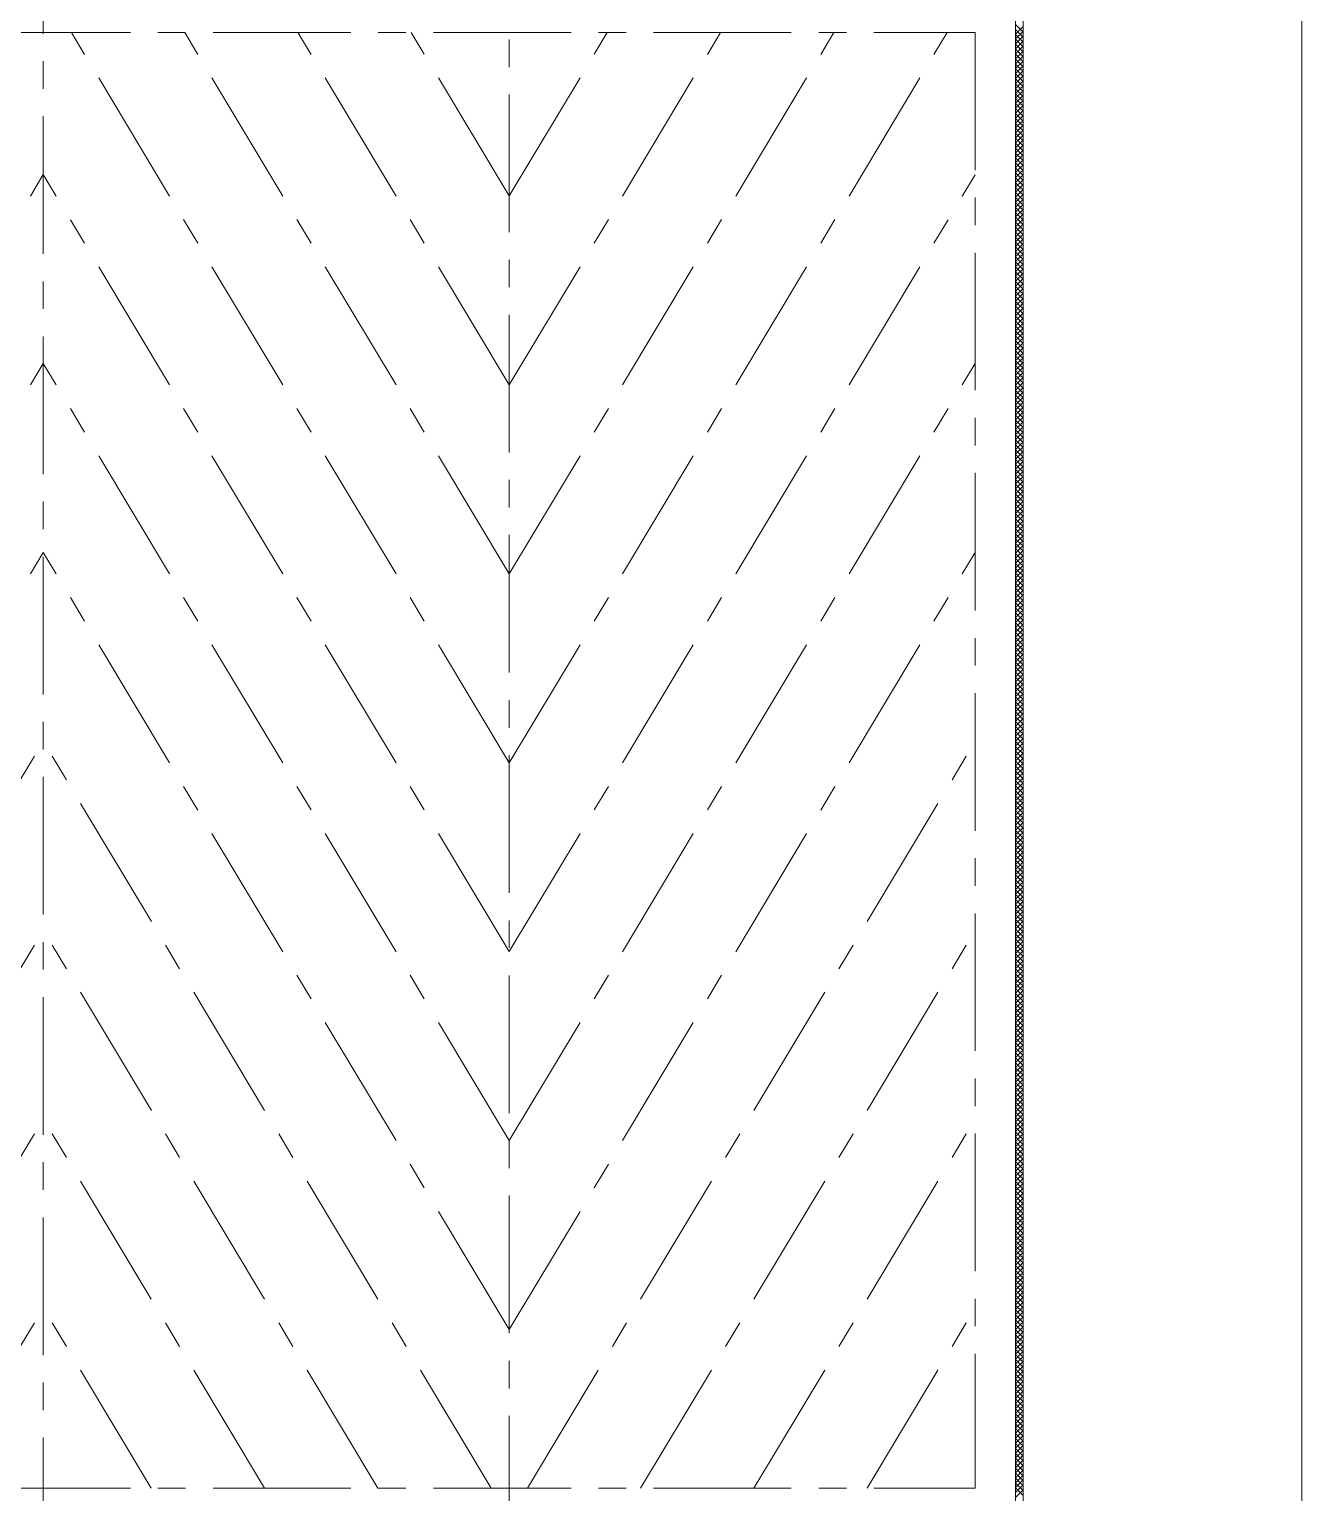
# Model space of a CAD drawing. Header units: millimetres. Extents: x 3251 to 3845, y 1091 to 1511.
# Drawn here: x 3464.33 to 3487.43, y 1156.91 to 1183.49 of the extents above; entities that cross this region are included whole.
import ezdxf

# ---------------------------------------------------------------- set-up
doc = ezdxf.new("R2010")
doc.units = ezdxf.units.MM
doc.linetypes.add('CENTERX2', pattern=[4, 2.5, -0.5, 0.5, -0.5])
for name, color, linetype, lineweight, true_color in [('1', 1, 'Continuous', 18, 0xff0000), ('2', 2, 'Continuous', 18, 0xffff00), ('3', 3, 'CENTERX2', 18, 0x00ff00)]:
    doc.layers.add(name, color=color, linetype=linetype, lineweight=lineweight, true_color=true_color)

msp = doc.modelspace()

# ---------------------------------------------------------------- linework, layer by layer
at = {"layer": '1'}
for p, q in [((3487.43212, 1202.93882), (3487.43212, 1137.68806)), ((3482.37643, 1194.03322), (3482.37643, 1146.59366)), ((3482.23804, 1184.67986), (3482.23804, 1155.94702))]:
    msp.add_line(p, q, dxfattribs=at)
at = {"layer": '2'}
for p, q in [((3482.37643, 1183.44289), (3482.23804, 1183.58128)), ((3482.23804, 1183.4078), (3482.37643, 1183.54619)), ((3482.37643, 1183.35308), (3482.23804, 1183.49147)), ((3482.23804, 1183.318), (3482.37643, 1183.45639)), ((3482.37643, 1183.26328), (3482.23804, 1183.40167)), ((3482.23804, 1183.2282), (3482.37643, 1183.36659)), ((3482.37643, 1183.17348), (3482.23804, 1183.31187)), ((3482.23804, 1183.13839), (3482.37643, 1183.27678)), ((3482.37643, 1183.08368), (3482.23804, 1183.22207)), ((3482.23804, 1183.04859), (3482.37643, 1183.18698)), ((3482.37643, 1182.99387), (3482.23804, 1183.13226)), ((3482.23804, 1182.95879), (3482.37643, 1183.09718)), ((3482.37643, 1182.90407), (3482.23804, 1183.04246)), ((3482.23804, 1182.86899), (3482.37643, 1183.00738)), ((3482.37643, 1182.81427), (3482.23804, 1182.95266)), ((3482.23804, 1182.77918), (3482.37643, 1182.91757)), ((3482.37643, 1182.72447), (3482.23804, 1182.86286)), ((3482.23804, 1182.68938), (3482.37643, 1182.82777)), ((3482.37643, 1182.63466), (3482.23804, 1182.77305)), ((3482.23804, 1182.59958), (3482.37643, 1182.73797)), ((3482.37643, 1182.54486), (3482.23804, 1182.68325)), ((3482.23804, 1182.50978), (3482.37643, 1182.64817)), ((3482.37643, 1182.45506), (3482.23804, 1182.59345)), ((3482.23804, 1182.41997), (3482.37643, 1182.55836)), ((3482.37643, 1182.36526), (3482.23804, 1182.50364)), ((3482.23804, 1182.33017), (3482.37643, 1182.46856)), ((3482.37643, 1182.27545), (3482.23804, 1182.41384)), ((3482.23804, 1182.24037), (3482.37643, 1182.37876)), ((3482.37643, 1182.18565), (3482.23804, 1182.32404)), ((3482.23804, 1182.15057), (3482.37643, 1182.28896)), ((3482.37643, 1182.09585), (3482.23804, 1182.23424)), ((3482.23804, 1182.06076), (3482.37643, 1182.19915)), ((3482.37643, 1182.00605), (3482.23804, 1182.14443)), ((3482.23804, 1181.97096), (3482.37643, 1182.10935)), ((3482.37643, 1181.91624), (3482.23804, 1182.05463)), ((3482.23804, 1181.88116), (3482.37643, 1182.01955)), ((3482.37643, 1181.82644), (3482.23804, 1181.96483)), ((3482.23804, 1181.79136), (3482.37643, 1181.92975)), ((3482.37643, 1181.73664), (3482.23804, 1181.87503)), ((3482.23804, 1181.70155), (3482.37643, 1181.83994)), ((3482.37643, 1181.64683), (3482.23804, 1181.78522)), ((3482.23804, 1181.61175), (3482.37643, 1181.75014)), ((3482.37643, 1181.55703), (3482.23804, 1181.69542)), ((3482.23804, 1181.52195), (3482.37643, 1181.66034)), ((3482.37643, 1181.46723), (3482.23804, 1181.60562)), ((3482.23804, 1181.43215), (3482.37643, 1181.57054)), ((3482.37643, 1181.37743), (3482.23804, 1181.51582)), ((3482.23804, 1181.34234), (3482.37643, 1181.48073)), ((3482.37643, 1181.28762), (3482.23804, 1181.42601)), ((3482.23804, 1181.25254), (3482.37643, 1181.39093)), ((3482.37643, 1181.19782), (3482.23804, 1181.33621)), ((3482.23804, 1181.16274), (3482.37643, 1181.30113)), ((3482.37643, 1181.10802), (3482.23804, 1181.24641)), ((3482.23804, 1181.07294), (3482.37643, 1181.21133)), ((3482.37643, 1181.01822), (3482.23804, 1181.15661)), ((3482.23804, 1180.98313), (3482.37643, 1181.12152)), ((3482.37643, 1180.92841), (3482.23804, 1181.0668)), ((3482.23804, 1180.89333), (3482.37643, 1181.03172)), ((3482.37643, 1180.83861), (3482.23804, 1180.977)), ((3482.23804, 1180.80353), (3482.37643, 1180.94192)), ((3482.37643, 1180.74881), (3482.23804, 1180.8872)), ((3482.23804, 1180.71373), (3482.37643, 1180.85212)), ((3482.37643, 1180.65901), (3482.23804, 1180.7974)), ((3482.23804, 1180.62392), (3482.37643, 1180.76231)), ((3482.37643, 1180.5692), (3482.23804, 1180.70759)), ((3482.23804, 1180.53412), (3482.37643, 1180.67251)), ((3482.37643, 1180.4794), (3482.23804, 1180.61779)), ((3482.23804, 1180.44432), (3482.37643, 1180.58271)), ((3482.37643, 1180.3896), (3482.23804, 1180.52799)), ((3482.23804, 1180.35452), (3482.37643, 1180.49291)), ((3482.37643, 1180.2998), (3482.23804, 1180.43819)), ((3482.23804, 1180.26471), (3482.37643, 1180.4031)), ((3482.37643, 1180.20999), (3482.23804, 1180.34838)), ((3482.23804, 1180.17491), (3482.37643, 1180.3133)), ((3482.37643, 1180.12019), (3482.23804, 1180.25858)), ((3482.23804, 1180.08511), (3482.37643, 1180.2235)), ((3482.37643, 1180.03039), (3482.23804, 1180.16878)), ((3482.23804, 1179.99531), (3482.37643, 1180.13369)), ((3482.37643, 1179.94059), (3482.23804, 1180.07898)), ((3482.23804, 1179.9055), (3482.37643, 1180.04389)), ((3482.37643, 1179.85078), (3482.23804, 1179.98917)), ((3482.23804, 1179.8157), (3482.37643, 1179.95409)), ((3482.37643, 1179.76098), (3482.23804, 1179.89937)), ((3482.23804, 1179.7259), (3482.37643, 1179.86429)), ((3482.37643, 1179.67118), (3482.23804, 1179.80957)), ((3482.23804, 1179.63609), (3482.37643, 1179.77448)), ((3482.37643, 1179.58138), (3482.23804, 1179.71977)), ((3482.23804, 1179.54629), (3482.37643, 1179.68468)), ((3482.37643, 1179.49157), (3482.23804, 1179.62996)), ((3482.23804, 1179.45649), (3482.37643, 1179.59488)), ((3482.37643, 1179.40177), (3482.23804, 1179.54016)), ((3482.23804, 1179.36669), (3482.37643, 1179.50508)), ((3482.37643, 1179.31197), (3482.23804, 1179.45036)), ((3482.23804, 1179.27688), (3482.37643, 1179.41527)), ((3482.37643, 1179.22217), (3482.23804, 1179.36056)), ((3482.23804, 1179.18708), (3482.37643, 1179.32547)), ((3482.37643, 1179.13236), (3482.23804, 1179.27075)), ((3482.23804, 1179.09728), (3482.37643, 1179.23567)), ((3482.37643, 1179.04256), (3482.23804, 1179.18095)), ((3482.23804, 1179.00748), (3482.37643, 1179.14587)), ((3482.37643, 1178.95276), (3482.23804, 1179.09115)), ((3482.23804, 1178.91767), (3482.37643, 1179.05606)), ((3482.37643, 1178.86296), (3482.23804, 1179.00135)), ((3482.23804, 1178.82787), (3482.37643, 1178.96626)), ((3482.37643, 1178.77315), (3482.23804, 1178.91154)), ((3482.23804, 1178.73807), (3482.37643, 1178.87646)), ((3482.37643, 1178.68335), (3482.23804, 1178.82174)), ((3482.23804, 1178.64827), (3482.37643, 1178.78666)), ((3482.37643, 1178.59355), (3482.23804, 1178.73194)), ((3482.23804, 1178.55846), (3482.37643, 1178.69685)), ((3482.37643, 1178.50375), (3482.23804, 1178.64213)), ((3482.23804, 1178.46866), (3482.37643, 1178.60705)), ((3482.37643, 1178.41394), (3482.23804, 1178.55233)), ((3482.23804, 1178.37886), (3482.37643, 1178.51725)), ((3482.37643, 1178.32414), (3482.23804, 1178.46253)), ((3482.23804, 1178.28906), (3482.37643, 1178.42745)), ((3482.37643, 1178.23434), (3482.23804, 1178.37273)), ((3482.23804, 1178.19925), (3482.37643, 1178.33764)), ((3482.37643, 1178.14454), (3482.23804, 1178.28292)), ((3482.23804, 1178.10945), (3482.37643, 1178.24784)), ((3482.37643, 1178.05473), (3482.23804, 1178.19312)), ((3482.23804, 1178.01965), (3482.37643, 1178.15804)), ((3482.37643, 1177.96493), (3482.23804, 1178.10332)), ((3482.23804, 1177.92985), (3482.37643, 1178.06824)), ((3482.37643, 1177.87513), (3482.23804, 1178.01352)), ((3482.23804, 1177.84004), (3482.37643, 1177.97843)), ((3482.37643, 1177.78532), (3482.23804, 1177.92371)), ((3482.23804, 1177.75024), (3482.37643, 1177.88863)), ((3482.37643, 1177.69552), (3482.23804, 1177.83391)), ((3482.23804, 1177.66044), (3482.37643, 1177.79883)), ((3482.37643, 1177.60572), (3482.23804, 1177.74411)), ((3482.23804, 1177.57064), (3482.37643, 1177.70903)), ((3482.37643, 1177.51592), (3482.23804, 1177.65431)), ((3482.23804, 1177.48083), (3482.37643, 1177.61922)), ((3482.37643, 1177.42611), (3482.23804, 1177.5645)), ((3482.23804, 1177.39103), (3482.37643, 1177.52942)), ((3482.37643, 1177.33631), (3482.23804, 1177.4747)), ((3482.23804, 1177.30123), (3482.37643, 1177.43962)), ((3482.37643, 1177.24651), (3482.23804, 1177.3849)), ((3482.23804, 1177.21143), (3482.37643, 1177.34982)), ((3482.37643, 1177.15671), (3482.23804, 1177.2951)), ((3482.23804, 1177.12162), (3482.37643, 1177.26001)), ((3482.37643, 1177.0669), (3482.23804, 1177.20529)), ((3482.23804, 1177.03182), (3482.37643, 1177.17021)), ((3482.37643, 1176.9771), (3482.23804, 1177.11549)), ((3482.23804, 1176.94202), (3482.37643, 1177.08041)), ((3482.37643, 1176.8873), (3482.23804, 1177.02569)), ((3482.23804, 1176.85222), (3482.37643, 1176.99061)), ((3482.37643, 1176.7975), (3482.23804, 1176.93589)), ((3482.23804, 1176.76241), (3482.37643, 1176.9008)), ((3482.37643, 1176.70769), (3482.23804, 1176.84608)), ((3482.23804, 1176.67261), (3482.37643, 1176.811)), ((3482.37643, 1176.61789), (3482.23804, 1176.75628)), ((3482.23804, 1176.58281), (3482.37643, 1176.7212)), ((3482.37643, 1176.52809), (3482.23804, 1176.66648)), ((3482.23804, 1176.49301), (3482.37643, 1176.63139)), ((3482.37643, 1176.43829), (3482.23804, 1176.57668)), ((3482.23804, 1176.4032), (3482.37643, 1176.54159)), ((3482.37643, 1176.34848), (3482.23804, 1176.48687)), ((3482.23804, 1176.3134), (3482.37643, 1176.45179)), ((3482.37643, 1176.25868), (3482.23804, 1176.39707)), ((3482.23804, 1176.2236), (3482.37643, 1176.36199)), ((3482.37643, 1176.16888), (3482.23804, 1176.30727)), ((3482.23804, 1176.1338), (3482.37643, 1176.27218)), ((3482.37643, 1176.07908), (3482.23804, 1176.21747)), ((3482.23804, 1176.04399), (3482.37643, 1176.18238)), ((3482.37643, 1175.98927), (3482.23804, 1176.12766)), ((3482.23804, 1175.95419), (3482.37643, 1176.09258)), ((3482.37643, 1175.89947), (3482.23804, 1176.03786)), ((3482.23804, 1175.86439), (3482.37643, 1176.00278)), ((3482.37643, 1175.80967), (3482.23804, 1175.94806)), ((3482.23804, 1175.77458), (3482.37643, 1175.91297)), ((3482.37643, 1175.71987), (3482.23804, 1175.85826)), ((3482.23804, 1175.68478), (3482.37643, 1175.82317)), ((3482.37643, 1175.63006), (3482.23804, 1175.76845)), ((3482.23804, 1175.59498), (3482.37643, 1175.73337)), ((3482.37643, 1175.54026), (3482.23804, 1175.67865)), ((3482.23804, 1175.50518), (3482.37643, 1175.64357)), ((3482.37643, 1175.45046), (3482.23804, 1175.58885)), ((3482.23804, 1175.41537), (3482.37643, 1175.55376)), ((3482.37643, 1175.36066), (3482.23804, 1175.49905)), ((3482.23804, 1175.32557), (3482.37643, 1175.46396)), ((3482.37643, 1175.27085), (3482.23804, 1175.40924)), ((3482.23804, 1175.23577), (3482.37643, 1175.37416)), ((3482.37643, 1175.18105), (3482.23804, 1175.31944)), ((3482.23804, 1175.14597), (3482.37643, 1175.28436)), ((3482.37643, 1175.09125), (3482.23804, 1175.22964)), ((3482.23804, 1175.05616), (3482.37643, 1175.19455)), ((3482.37643, 1175.00145), (3482.23804, 1175.13983)), ((3482.23804, 1174.96636), (3482.37643, 1175.10475)), ((3482.37643, 1174.91164), (3482.23804, 1175.05003)), ((3482.23804, 1174.87656), (3482.37643, 1175.01495)), ((3482.37643, 1174.82184), (3482.23804, 1174.96023)), ((3482.23804, 1174.78676), (3482.37643, 1174.92515)), ((3482.37643, 1174.73204), (3482.23804, 1174.87043)), ((3482.23804, 1174.69695), (3482.37643, 1174.83534)), ((3482.37643, 1174.64224), (3482.23804, 1174.78062)), ((3482.23804, 1174.60715), (3482.37643, 1174.74554)), ((3482.37643, 1174.55243), (3482.23804, 1174.69082)), ((3482.23804, 1174.51735), (3482.37643, 1174.65574)), ((3482.37643, 1174.46263), (3482.23804, 1174.60102)), ((3482.23804, 1174.42755), (3482.37643, 1174.56594)), ((3482.37643, 1174.37283), (3482.23804, 1174.51122)), ((3482.23804, 1174.33774), (3482.37643, 1174.47613)), ((3482.37643, 1174.28302), (3482.23804, 1174.42141)), ((3482.23804, 1174.24794), (3482.37643, 1174.38633)), ((3482.37643, 1174.19322), (3482.23804, 1174.33161)), ((3482.23804, 1174.15814), (3482.37643, 1174.29653)), ((3482.37643, 1174.10342), (3482.23804, 1174.24181)), ((3482.23804, 1174.06834), (3482.37643, 1174.20673)), ((3482.37643, 1174.01362), (3482.23804, 1174.15201)), ((3482.23804, 1173.97853), (3482.37643, 1174.11692)), ((3482.37643, 1173.92381), (3482.23804, 1174.0622)), ((3482.23804, 1173.88873), (3482.37643, 1174.02712)), ((3482.37643, 1173.83401), (3482.23804, 1173.9724)), ((3482.23804, 1173.79893), (3482.37643, 1173.93732)), ((3482.37643, 1173.74421), (3482.23804, 1173.8826)), ((3482.23804, 1173.70913), (3482.37643, 1173.84752)), ((3482.37643, 1173.65441), (3482.23804, 1173.7928)), ((3482.23804, 1173.61932), (3482.37643, 1173.75771)), ((3482.37643, 1173.5646), (3482.23804, 1173.70299)), ((3482.23804, 1173.52952), (3482.37643, 1173.66791)), ((3482.37643, 1173.4748), (3482.23804, 1173.61319)), ((3482.23804, 1173.43972), (3482.37643, 1173.57811)), ((3482.37643, 1173.385), (3482.23804, 1173.52339)), ((3482.23804, 1173.34992), (3482.37643, 1173.48831)), ((3482.37643, 1173.2952), (3482.23804, 1173.43359)), ((3482.23804, 1173.26011), (3482.37643, 1173.3985)), ((3482.37643, 1173.20539), (3482.23804, 1173.34378)), ((3482.23804, 1173.17031), (3482.37643, 1173.3087)), ((3482.37643, 1173.11559), (3482.23804, 1173.25398)), ((3482.23804, 1173.08051), (3482.37643, 1173.2189)), ((3482.37643, 1173.02579), (3482.23804, 1173.16418)), ((3482.23804, 1172.99071), (3482.37643, 1173.12909)), ((3482.37643, 1172.93599), (3482.23804, 1173.07438)), ((3482.23804, 1172.9009), (3482.37643, 1173.03929)), ((3482.37643, 1172.84618), (3482.23804, 1172.98457)), ((3482.23804, 1172.8111), (3482.37643, 1172.94949)), ((3482.37643, 1172.75638), (3482.23804, 1172.89477)), ((3482.23804, 1172.7213), (3482.37643, 1172.85969)), ((3482.37643, 1172.66658), (3482.23804, 1172.80497)), ((3482.23804, 1172.6315), (3482.37643, 1172.76988)), ((3482.37643, 1172.57678), (3482.23804, 1172.71517)), ((3482.23804, 1172.54169), (3482.37643, 1172.68008)), ((3482.37643, 1172.48697), (3482.23804, 1172.62536)), ((3482.23804, 1172.45189), (3482.37643, 1172.59028)), ((3482.37643, 1172.39717), (3482.23804, 1172.53556)), ((3482.23804, 1172.36209), (3482.37643, 1172.50048)), ((3482.37643, 1172.30737), (3482.23804, 1172.44576)), ((3482.23804, 1172.27228), (3482.37643, 1172.41067)), ((3482.37643, 1172.21757), (3482.23804, 1172.35596)), ((3482.23804, 1172.18248), (3482.37643, 1172.32087)), ((3482.37643, 1172.12776), (3482.23804, 1172.26615)), ((3482.23804, 1172.09268), (3482.37643, 1172.23107)), ((3482.37643, 1172.03796), (3482.23804, 1172.17635)), ((3482.23804, 1172.00288), (3482.37643, 1172.14127)), ((3482.37643, 1171.94816), (3482.23804, 1172.08655)), ((3482.23804, 1171.91307), (3482.37643, 1172.05146)), ((3482.37643, 1171.85836), (3482.23804, 1171.99675)), ((3482.23804, 1171.82327), (3482.37643, 1171.96166)), ((3482.37643, 1171.76855), (3482.23804, 1171.90694)), ((3482.23804, 1171.73347), (3482.37643, 1171.87186)), ((3482.37643, 1171.67875), (3482.23804, 1171.81714)), ((3482.23804, 1171.64367), (3482.37643, 1171.78206)), ((3482.37643, 1171.58895), (3482.23804, 1171.72734)), ((3482.23804, 1171.55386), (3482.37643, 1171.69225)), ((3482.37643, 1171.49915), (3482.23804, 1171.63754)), ((3482.23804, 1171.46406), (3482.37643, 1171.60245)), ((3482.37643, 1171.40934), (3482.23804, 1171.54773)), ((3482.23804, 1171.37426), (3482.37643, 1171.51265)), ((3482.37643, 1171.31954), (3482.23804, 1171.45793)), ((3482.23804, 1171.28446), (3482.37643, 1171.42285)), ((3482.37643, 1171.22974), (3482.23804, 1171.36813)), ((3482.23804, 1171.19465), (3482.37643, 1171.33304)), ((3482.37643, 1171.13994), (3482.23804, 1171.27832)), ((3482.23804, 1171.10485), (3482.37643, 1171.24324)), ((3482.37643, 1171.05013), (3482.23804, 1171.18852)), ((3482.23804, 1171.01505), (3482.37643, 1171.15344)), ((3482.37643, 1170.96033), (3482.23804, 1171.09872)), ((3482.23804, 1170.92525), (3482.37643, 1171.06364)), ((3482.37643, 1170.87053), (3482.23804, 1171.00892)), ((3482.23804, 1170.83544), (3482.37643, 1170.97383)), ((3482.37643, 1170.78073), (3482.23804, 1170.91911)), ((3482.23804, 1170.74564), (3482.37643, 1170.88403)), ((3482.37643, 1170.69092), (3482.23804, 1170.82931)), ((3482.23804, 1170.65584), (3482.37643, 1170.79423)), ((3482.37643, 1170.60112), (3482.23804, 1170.73951)), ((3482.23804, 1170.56604), (3482.37643, 1170.70443)), ((3482.37643, 1170.51132), (3482.23804, 1170.64971)), ((3482.23804, 1170.47623), (3482.37643, 1170.61462)), ((3482.37643, 1170.42151), (3482.23804, 1170.5599)), ((3482.23804, 1170.38643), (3482.37643, 1170.52482)), ((3482.37643, 1170.33171), (3482.23804, 1170.4701)), ((3482.23804, 1170.29663), (3482.37643, 1170.43502)), ((3482.37643, 1170.24191), (3482.23804, 1170.3803)), ((3482.23804, 1170.20683), (3482.37643, 1170.34522)), ((3482.37643, 1170.15211), (3482.23804, 1170.2905)), ((3482.23804, 1170.11702), (3482.37643, 1170.25541)), ((3482.37643, 1170.0623), (3482.23804, 1170.20069)), ((3482.23804, 1170.02722), (3482.37643, 1170.16561)), ((3482.37643, 1169.9725), (3482.23804, 1170.11089)), ((3482.23804, 1169.93742), (3482.37643, 1170.07581)), ((3482.37643, 1169.8827), (3482.23804, 1170.02109)), ((3482.23804, 1169.84762), (3482.37643, 1169.98601)), ((3482.37643, 1169.7929), (3482.23804, 1169.93129)), ((3482.23804, 1169.75781), (3482.37643, 1169.8962)), ((3482.37643, 1169.70309), (3482.23804, 1169.84148)), ((3482.23804, 1169.66801), (3482.37643, 1169.8064)), ((3482.37643, 1169.61329), (3482.23804, 1169.75168)), ((3482.23804, 1169.57821), (3482.37643, 1169.7166)), ((3482.37643, 1169.52349), (3482.23804, 1169.66188)), ((3482.23804, 1169.48841), (3482.37643, 1169.6268)), ((3482.37643, 1169.43369), (3482.23804, 1169.57208)), ((3482.23804, 1169.3986), (3482.37643, 1169.53699)), ((3482.37643, 1169.34388), (3482.23804, 1169.48227)), ((3482.23804, 1169.3088), (3482.37643, 1169.44719)), ((3482.37643, 1169.25408), (3482.23804, 1169.39247)), ((3482.23804, 1169.219), (3482.37643, 1169.35739)), ((3482.37643, 1169.16428), (3482.23804, 1169.30267)), ((3482.23804, 1169.1292), (3482.37643, 1169.26758)), ((3482.37643, 1169.07448), (3482.23804, 1169.21287)), ((3482.23804, 1169.03939), (3482.37643, 1169.17778)), ((3482.37643, 1168.98467), (3482.23804, 1169.12306)), ((3482.23804, 1168.94959), (3482.37643, 1169.08798)), ((3482.37643, 1168.89487), (3482.23804, 1169.03326)), ((3482.23804, 1168.85979), (3482.37643, 1168.99818)), ((3482.37643, 1168.80507), (3482.23804, 1168.94346)), ((3482.23804, 1168.76999), (3482.37643, 1168.90837)), ((3482.37643, 1168.71527), (3482.23804, 1168.85366)), ((3482.23804, 1168.68018), (3482.37643, 1168.81857)), ((3482.37643, 1168.62546), (3482.23804, 1168.76385)), ((3482.23804, 1168.59038), (3482.37643, 1168.72877)), ((3482.37643, 1168.53566), (3482.23804, 1168.67405)), ((3482.23804, 1168.50058), (3482.37643, 1168.63897)), ((3482.37643, 1168.44586), (3482.23804, 1168.58425)), ((3482.23804, 1168.41077), (3482.37643, 1168.54916)), ((3482.37643, 1168.35606), (3482.23804, 1168.49445)), ((3482.23804, 1168.32097), (3482.37643, 1168.45936)), ((3482.37643, 1168.26625), (3482.23804, 1168.40464)), ((3482.23804, 1168.23117), (3482.37643, 1168.36956)), ((3482.37643, 1168.17645), (3482.23804, 1168.31484)), ((3482.23804, 1168.14137), (3482.37643, 1168.27976)), ((3482.37643, 1168.08665), (3482.23804, 1168.22504)), ((3482.23804, 1168.05156), (3482.37643, 1168.18995)), ((3482.37643, 1167.99685), (3482.23804, 1168.13524)), ((3482.23804, 1167.96176), (3482.37643, 1168.10015)), ((3482.37643, 1167.90704), (3482.23804, 1168.04543)), ((3482.23804, 1167.87196), (3482.37643, 1168.01035)), ((3482.37643, 1167.81724), (3482.23804, 1167.95563)), ((3482.23804, 1167.78216), (3482.37643, 1167.92055)), ((3482.37643, 1167.72744), (3482.23804, 1167.86583)), ((3482.23804, 1167.69235), (3482.37643, 1167.83074)), ((3482.37643, 1167.63764), (3482.23804, 1167.77602)), ((3482.23804, 1167.60255), (3482.37643, 1167.74094)), ((3482.37643, 1167.54783), (3482.23804, 1167.68622)), ((3482.23804, 1167.51275), (3482.37643, 1167.65114)), ((3482.37643, 1167.45803), (3482.23804, 1167.59642)), ((3482.23804, 1167.42295), (3482.37643, 1167.56134)), ((3482.37643, 1167.36823), (3482.23804, 1167.50662)), ((3482.23804, 1167.33314), (3482.37643, 1167.47153)), ((3482.37643, 1167.27843), (3482.23804, 1167.41681)), ((3482.23804, 1167.24334), (3482.37643, 1167.38173)), ((3482.37643, 1167.18862), (3482.23804, 1167.32701)), ((3482.23804, 1167.15354), (3482.37643, 1167.29193)), ((3482.37643, 1167.09882), (3482.23804, 1167.23721)), ((3482.23804, 1167.06374), (3482.37643, 1167.20213)), ((3482.37643, 1167.00902), (3482.23804, 1167.14741)), ((3482.23804, 1166.97393), (3482.37643, 1167.11232)), ((3482.37643, 1166.91921), (3482.23804, 1167.0576)), ((3482.23804, 1166.88413), (3482.37643, 1167.02252)), ((3482.37643, 1166.82941), (3482.23804, 1166.9678)), ((3482.23804, 1166.79433), (3482.37643, 1166.93272)), ((3482.37643, 1166.73961), (3482.23804, 1166.878)), ((3482.23804, 1166.70453), (3482.37643, 1166.84292)), ((3482.37643, 1166.64981), (3482.23804, 1166.7882)), ((3482.23804, 1166.61472), (3482.37643, 1166.75311)), ((3482.37643, 1166.56), (3482.23804, 1166.69839)), ((3482.23804, 1166.52492), (3482.37643, 1166.66331)), ((3482.37643, 1166.4702), (3482.23804, 1166.60859)), ((3482.23804, 1166.43512), (3482.37643, 1166.57351)), ((3482.37643, 1166.3804), (3482.23804, 1166.51879)), ((3482.23804, 1166.34532), (3482.37643, 1166.48371)), ((3482.37643, 1166.2906), (3482.23804, 1166.42899)), ((3482.23804, 1166.25551), (3482.37643, 1166.3939)), ((3482.37643, 1166.20079), (3482.23804, 1166.33918)), ((3482.23804, 1166.16571), (3482.37643, 1166.3041)), ((3482.37643, 1166.11099), (3482.23804, 1166.24938)), ((3482.23804, 1166.07591), (3482.37643, 1166.2143)), ((3482.37643, 1166.02119), (3482.23804, 1166.15958)), ((3482.23804, 1165.98611), (3482.37643, 1166.1245)), ((3482.37643, 1165.93139), (3482.23804, 1166.06978)), ((3482.23804, 1165.8963), (3482.37643, 1166.03469)), ((3482.37643, 1165.84158), (3482.23804, 1165.97997)), ((3482.23804, 1165.8065), (3482.37643, 1165.94489)), ((3482.37643, 1165.75178), (3482.23804, 1165.89017)), ((3482.23804, 1165.7167), (3482.37643, 1165.85509)), ((3482.37643, 1165.66198), (3482.23804, 1165.80037)), ((3482.23804, 1165.6269), (3482.37643, 1165.76528)), ((3482.37643, 1165.57218), (3482.23804, 1165.71057)), ((3482.23804, 1165.53709), (3482.37643, 1165.67548)), ((3482.37643, 1165.48237), (3482.23804, 1165.62076)), ((3482.23804, 1165.44729), (3482.37643, 1165.58568)), ((3482.37643, 1165.39257), (3482.23804, 1165.53096)), ((3482.23804, 1165.35749), (3482.37643, 1165.49588)), ((3482.37643, 1165.30277), (3482.23804, 1165.44116)), ((3482.23804, 1165.26769), (3482.37643, 1165.40607)), ((3482.37643, 1165.21297), (3482.23804, 1165.35136)), ((3482.23804, 1165.17788), (3482.37643, 1165.31627)), ((3482.37643, 1165.12316), (3482.23804, 1165.26155)), ((3482.23804, 1165.08808), (3482.37643, 1165.22647)), ((3482.37643, 1165.03336), (3482.23804, 1165.17175)), ((3482.23804, 1164.99828), (3482.37643, 1165.13667)), ((3482.37643, 1164.94356), (3482.23804, 1165.08195)), ((3482.23804, 1164.90847), (3482.37643, 1165.04686)), ((3482.37643, 1164.85376), (3482.23804, 1164.99215)), ((3482.23804, 1164.81867), (3482.37643, 1164.95706)), ((3482.37643, 1164.76395), (3482.23804, 1164.90234)), ((3482.23804, 1164.72887), (3482.37643, 1164.86726)), ((3482.37643, 1164.67415), (3482.23804, 1164.81254)), ((3482.23804, 1164.63907), (3482.37643, 1164.77746)), ((3482.37643, 1164.58435), (3482.23804, 1164.72274)), ((3482.23804, 1164.54926), (3482.37643, 1164.68765)), ((3482.37643, 1164.49455), (3482.23804, 1164.63294)), ((3482.23804, 1164.45946), (3482.37643, 1164.59785)), ((3482.37643, 1164.40474), (3482.23804, 1164.54313)), ((3482.23804, 1164.36966), (3482.37643, 1164.50805)), ((3482.37643, 1164.31494), (3482.23804, 1164.45333)), ((3482.23804, 1164.27986), (3482.37643, 1164.41825)), ((3482.37643, 1164.22514), (3482.23804, 1164.36353)), ((3482.23804, 1164.19005), (3482.37643, 1164.32844)), ((3482.37643, 1164.13534), (3482.23804, 1164.27373)), ((3482.23804, 1164.10025), (3482.37643, 1164.23864)), ((3482.37643, 1164.04553), (3482.23804, 1164.18392)), ((3482.23804, 1164.01045), (3482.37643, 1164.14884)), ((3482.37643, 1163.95573), (3482.23804, 1164.09412)), ((3482.23804, 1163.92065), (3482.37643, 1164.05904)), ((3482.37643, 1163.86593), (3482.23804, 1164.00432)), ((3482.23804, 1163.83084), (3482.37643, 1163.96923)), ((3482.37643, 1163.77613), (3482.23804, 1163.91451)), ((3482.23804, 1163.74104), (3482.37643, 1163.87943)), ((3482.37643, 1163.68632), (3482.23804, 1163.82471)), ((3482.23804, 1163.65124), (3482.37643, 1163.78963)), ((3482.37643, 1163.59652), (3482.23804, 1163.73491)), ((3482.23804, 1163.56144), (3482.37643, 1163.69983)), ((3482.37643, 1163.50672), (3482.23804, 1163.64511)), ((3482.23804, 1163.47163), (3482.37643, 1163.61002)), ((3482.37643, 1163.41692), (3482.23804, 1163.5553)), ((3482.23804, 1163.38183), (3482.37643, 1163.52022)), ((3482.37643, 1163.32711), (3482.23804, 1163.4655)), ((3482.23804, 1163.29203), (3482.37643, 1163.43042)), ((3482.37643, 1163.23731), (3482.23804, 1163.3757)), ((3482.23804, 1163.20223), (3482.37643, 1163.34062)), ((3482.37643, 1163.14751), (3482.23804, 1163.2859)), ((3482.23804, 1163.11242), (3482.37643, 1163.25081)), ((3482.37643, 1163.0577), (3482.23804, 1163.19609)), ((3482.23804, 1163.02262), (3482.37643, 1163.16101)), ((3482.37643, 1162.9679), (3482.23804, 1163.10629)), ((3482.23804, 1162.93282), (3482.37643, 1163.07121)), ((3482.37643, 1162.8781), (3482.23804, 1163.01649)), ((3482.23804, 1162.84302), (3482.37643, 1162.98141)), ((3482.37643, 1162.7883), (3482.23804, 1162.92669)), ((3482.23804, 1162.75321), (3482.37643, 1162.8916)), ((3482.37643, 1162.69849), (3482.23804, 1162.83688)), ((3482.23804, 1162.66341), (3482.37643, 1162.8018)), ((3482.37643, 1162.60869), (3482.23804, 1162.74708)), ((3482.23804, 1162.57361), (3482.37643, 1162.712)), ((3482.37643, 1162.51889), (3482.23804, 1162.65728)), ((3482.23804, 1162.48381), (3482.37643, 1162.6222)), ((3482.37643, 1162.42909), (3482.23804, 1162.56748)), ((3482.23804, 1162.394), (3482.37643, 1162.53239)), ((3482.37643, 1162.33928), (3482.23804, 1162.47767)), ((3482.23804, 1162.3042), (3482.37643, 1162.44259)), ((3482.37643, 1162.24948), (3482.23804, 1162.38787)), ((3482.23804, 1162.2144), (3482.37643, 1162.35279)), ((3482.37643, 1162.15968), (3482.23804, 1162.29807)), ((3482.23804, 1162.1246), (3482.37643, 1162.26299)), ((3482.37643, 1162.06988), (3482.23804, 1162.20827)), ((3482.23804, 1162.03479), (3482.37643, 1162.17318)), ((3482.37643, 1161.98007), (3482.23804, 1162.11846)), ((3482.23804, 1161.94499), (3482.37643, 1162.08338)), ((3482.37643, 1161.89027), (3482.23804, 1162.02866)), ((3482.23804, 1161.85519), (3482.37643, 1161.99358)), ((3482.37643, 1161.80047), (3482.23804, 1161.93886)), ((3482.23804, 1161.76539), (3482.37643, 1161.90377)), ((3482.37643, 1161.71067), (3482.23804, 1161.84906)), ((3482.23804, 1161.67558), (3482.37643, 1161.81397)), ((3482.37643, 1161.62086), (3482.23804, 1161.75925)), ((3482.23804, 1161.58578), (3482.37643, 1161.72417)), ((3482.37643, 1161.53106), (3482.23804, 1161.66945)), ((3482.23804, 1161.49598), (3482.37643, 1161.63437)), ((3482.37643, 1161.44126), (3482.23804, 1161.57965)), ((3482.23804, 1161.40618), (3482.37643, 1161.54456)), ((3482.37643, 1161.35146), (3482.23804, 1161.48985)), ((3482.23804, 1161.31637), (3482.37643, 1161.45476)), ((3482.37643, 1161.26165), (3482.23804, 1161.40004)), ((3482.23804, 1161.22657), (3482.37643, 1161.36496)), ((3482.37643, 1161.17185), (3482.23804, 1161.31024)), ((3482.23804, 1161.13677), (3482.37643, 1161.27516)), ((3482.37643, 1161.08205), (3482.23804, 1161.22044)), ((3482.23804, 1161.04696), (3482.37643, 1161.18535)), ((3482.37643, 1160.99225), (3482.23804, 1161.13064)), ((3482.23804, 1160.95716), (3482.37643, 1161.09555)), ((3482.37643, 1160.90244), (3482.23804, 1161.04083)), ((3482.23804, 1160.86736), (3482.37643, 1161.00575)), ((3482.37643, 1160.81264), (3482.23804, 1160.95103)), ((3482.23804, 1160.77756), (3482.37643, 1160.91595)), ((3482.37643, 1160.72284), (3482.23804, 1160.86123)), ((3482.23804, 1160.68775), (3482.37643, 1160.82614)), ((3482.37643, 1160.63304), (3482.23804, 1160.77143)), ((3482.23804, 1160.59795), (3482.37643, 1160.73634)), ((3482.37643, 1160.54323), (3482.23804, 1160.68162)), ((3482.23804, 1160.50815), (3482.37643, 1160.64654)), ((3482.37643, 1160.45343), (3482.23804, 1160.59182)), ((3482.23804, 1160.41835), (3482.37643, 1160.55674)), ((3482.37643, 1160.36363), (3482.23804, 1160.50202)), ((3482.23804, 1160.32854), (3482.37643, 1160.46693)), ((3482.37643, 1160.27383), (3482.23804, 1160.41221)), ((3482.23804, 1160.23874), (3482.37643, 1160.37713)), ((3482.37643, 1160.18402), (3482.23804, 1160.32241)), ((3482.23804, 1160.14894), (3482.37643, 1160.28733)), ((3482.37643, 1160.09422), (3482.23804, 1160.23261)), ((3482.23804, 1160.05914), (3482.37643, 1160.19753)), ((3482.37643, 1160.00442), (3482.23804, 1160.14281)), ((3482.23804, 1159.96933), (3482.37643, 1160.10772)), ((3482.37643, 1159.91462), (3482.23804, 1160.053)), ((3482.23804, 1159.87953), (3482.37643, 1160.01792)), ((3482.37643, 1159.82481), (3482.23804, 1159.9632)), ((3482.23804, 1159.78973), (3482.37643, 1159.92812)), ((3482.37643, 1159.73501), (3482.23804, 1159.8734)), ((3482.23804, 1159.69993), (3482.37643, 1159.83832)), ((3482.37643, 1159.64521), (3482.23804, 1159.7836)), ((3482.23804, 1159.61012), (3482.37643, 1159.74851)), ((3482.37643, 1159.5554), (3482.23804, 1159.69379)), ((3482.23804, 1159.52032), (3482.37643, 1159.65871)), ((3482.37643, 1159.4656), (3482.23804, 1159.60399)), ((3482.23804, 1159.43052), (3482.37643, 1159.56891)), ((3482.37643, 1159.3758), (3482.23804, 1159.51419)), ((3482.23804, 1159.34072), (3482.37643, 1159.47911)), ((3482.37643, 1159.286), (3482.23804, 1159.42439)), ((3482.23804, 1159.25091), (3482.37643, 1159.3893)), ((3482.37643, 1159.19619), (3482.23804, 1159.33458)), ((3482.23804, 1159.16111), (3482.37643, 1159.2995)), ((3482.37643, 1159.10639), (3482.23804, 1159.24478)), ((3482.23804, 1159.07131), (3482.37643, 1159.2097)), ((3482.37643, 1159.01659), (3482.23804, 1159.15498)), ((3482.23804, 1158.98151), (3482.37643, 1159.1199)), ((3482.37643, 1158.92679), (3482.23804, 1159.06518)), ((3482.23804, 1158.8917), (3482.37643, 1159.03009)), ((3482.37643, 1158.83698), (3482.23804, 1158.97537)), ((3482.23804, 1158.8019), (3482.37643, 1158.94029)), ((3482.37643, 1158.74718), (3482.23804, 1158.88557)), ((3482.23804, 1158.7121), (3482.37643, 1158.85049)), ((3482.37643, 1158.65738), (3482.23804, 1158.79577)), ((3482.23804, 1158.6223), (3482.37643, 1158.76069)), ((3482.37643, 1158.56758), (3482.23804, 1158.70597)), ((3482.23804, 1158.53249), (3482.37643, 1158.67088)), ((3482.37643, 1158.47777), (3482.23804, 1158.61616)), ((3482.23804, 1158.44269), (3482.37643, 1158.58108)), ((3482.37643, 1158.38797), (3482.23804, 1158.52636)), ((3482.23804, 1158.35289), (3482.37643, 1158.49128)), ((3482.37643, 1158.29817), (3482.23804, 1158.43656)), ((3482.23804, 1158.26309), (3482.37643, 1158.40147)), ((3482.37643, 1158.20837), (3482.23804, 1158.34676)), ((3482.23804, 1158.17328), (3482.37643, 1158.31167)), ((3482.37643, 1158.11856), (3482.23804, 1158.25695)), ((3482.23804, 1158.08348), (3482.37643, 1158.22187)), ((3482.37643, 1158.02876), (3482.23804, 1158.16715)), ((3482.23804, 1157.99368), (3482.37643, 1158.13207)), ((3482.37643, 1157.93896), (3482.23804, 1158.07735)), ((3482.23804, 1157.90388), (3482.37643, 1158.04226)), ((3482.37643, 1157.84916), (3482.23804, 1157.98755)), ((3482.23804, 1157.81407), (3482.37643, 1157.95246)), ((3482.37643, 1157.75935), (3482.23804, 1157.89774)), ((3482.23804, 1157.72427), (3482.37643, 1157.86266)), ((3482.37643, 1157.66955), (3482.23804, 1157.80794)), ((3482.23804, 1157.63447), (3482.37643, 1157.77286)), ((3482.37643, 1157.57975), (3482.23804, 1157.71814)), ((3482.23804, 1157.54466), (3482.37643, 1157.68305)), ((3482.37643, 1157.48995), (3482.23804, 1157.62834)), ((3482.23804, 1157.45486), (3482.37643, 1157.59325)), ((3482.37643, 1157.40014), (3482.23804, 1157.53853)), ((3482.23804, 1157.36506), (3482.37643, 1157.50345)), ((3482.37643, 1157.31034), (3482.23804, 1157.44873)), ((3482.23804, 1157.27526), (3482.37643, 1157.41365)), ((3482.37643, 1157.22054), (3482.23804, 1157.35893)), ((3482.23804, 1157.18545), (3482.37643, 1157.32384)), ((3482.37643, 1157.13074), (3482.23804, 1157.26913)), ((3482.23804, 1157.09565), (3482.37643, 1157.23404)), ((3482.37643, 1157.04093), (3482.23804, 1157.17932)), ((3482.23804, 1157.00585), (3482.37643, 1157.14424)), ((3482.37643, 1156.95113), (3482.23804, 1157.08952)), ((3482.23804, 1156.91605), (3482.37643, 1157.05444)), ((3482.37643, 1156.86133), (3482.23804, 1156.99972)), ((3482.23804, 1156.82624), (3482.37643, 1156.96463))]:
    msp.add_line(p, q, dxfattribs=at)
at = {"layer": '3'}
for p, q in [((3464.58345, 1131.41458), (3464.58345, 1210.49482)), ((3473.04345, 1155.80887), (3473.04345, 1185.28342)), ((3447.66502, 1183.43666), (3481.50187, 1183.43666)), ((3473.04345, 1170.17235), (3465.09326, 1183.43666)), ((3473.04345, 1173.60371), (3467.1499, 1183.43666)), ((3473.04345, 1177.03506), (3469.20654, 1183.43666)), ((3473.04345, 1180.46641), (3471.26318, 1183.43666)), ((3473.04345, 1170.17235), (3480.99364, 1183.43666)), ((3473.04345, 1173.60371), (3478.937, 1183.43666)), ((3473.04345, 1177.03506), (3476.88036, 1183.43666)), ((3473.04345, 1180.46641), (3474.82372, 1183.43666)), ((3481.50187, 1183.43666), (3481.50187, 1156.99633)), ((3456.12345, 1166.74099), (3464.58345, 1180.85587)), ((3473.04345, 1166.74099), (3464.58345, 1180.85587)), ((3473.04345, 1166.74099), (3481.50187, 1180.85324)), ((3456.12345, 1163.30963), (3464.58345, 1177.42451)), ((3473.04345, 1163.30963), (3464.58345, 1177.42451)), ((3473.04345, 1163.30963), (3481.50187, 1177.42188)), ((3456.12345, 1159.87828), (3464.58345, 1173.99315)), ((3473.04345, 1159.87828), (3464.58345, 1173.99315)), ((3473.04345, 1159.87828), (3481.50187, 1173.99052)), ((3456.45275, 1156.99633), (3464.58345, 1170.56179)), ((3472.71415, 1156.99633), (3464.58345, 1170.56179)), ((3473.37275, 1156.99633), (3481.50187, 1170.55917)), ((3458.5094, 1156.99633), (3464.58345, 1167.13043)), ((3470.6575, 1156.99633), (3464.58345, 1167.13043)), ((3475.4294, 1156.99633), (3481.50187, 1167.12781)), ((3460.56604, 1156.99633), (3464.58345, 1163.69907)), ((3468.60086, 1156.99633), (3464.58345, 1163.69907)), ((3477.48604, 1156.99633), (3481.50187, 1163.69645)), ((3462.62269, 1156.99633), (3464.58345, 1160.26771)), ((3466.54421, 1156.99633), (3464.58345, 1160.26771)), ((3479.54269, 1156.99633), (3481.50187, 1160.26509)), ((3447.66502, 1156.99633), (3481.50187, 1156.99633))]:
    msp.add_line(p, q, dxfattribs=at)

doc.saveas('drawing.dxf')
